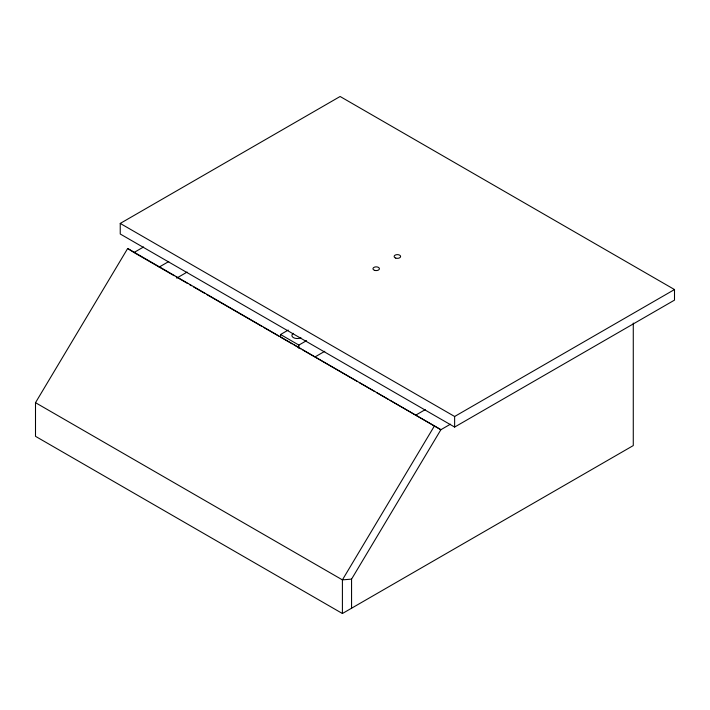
<?xml version="1.0" encoding="UTF-8"?>
<svg xmlns="http://www.w3.org/2000/svg" width="710" height="710" viewBox="0 0 710 710"><rect width="100%" height="100%" fill="white"/><g stroke="black" fill="none" stroke-linecap="round" stroke-linejoin="round"><path stroke-width="1.06" d="M633.276 323.05L633.276 445.578L342.406 613.511L35.5 436.322L35.5 402.685L127.676 248.482L440.883 429.71L450.459 424.181M434.582 425.672L342.406 579.875L342.406 613.511M351.565 608.221L351.565 579.129L440.883 429.71L390.056 400.36M120.238 223.428L340.117 96.489L674.5 289.547L674.5 300.126L454.631 427.065L120.238 234.007L120.238 223.428L454.631 416.486L674.5 289.547M127.676 248.482L133.986 252.52L143.553 246.991M159.173 267.067L168.749 261.537M176.675 278.116L187.138 272.081M280.565 336.62L280.565 334.508L288.233 330.07M280.565 334.508L298.883 345.078L306.56 340.649M315.196 356.828L324.781 351.29M415.696 415.164L425.263 409.635M351.565 579.129L342.406 579.875L35.5 402.685M133.986 252.52L174.261 275.773M176.186 276.882L187.688 283.53M189.614 284.639L191.531 285.739M193.448 286.849L204.959 293.496M206.876 294.606L261.537 326.165M263.454 327.274L278.808 336.132M280.725 337.241L292.227 343.88M294.153 344.989L300.863 348.867M302.779 349.977L357.45 381.536M359.366 382.646L374.711 391.503M376.628 392.612L388.139 399.251M454.631 416.486L454.631 427.065M298.883 345.078L298.883 348.255M300.889 337.64A5.263 3.035 0 0 1 293.452 337.64A5.263 3.035 0 0 1 293.452 333.345M395.754 258.103A3.239 1.873 0 0 0 400.609 256.488A3.239 1.873 0 0 0 395.754 254.863A3.239 1.873 0 0 0 395.754 258.103M374.569 270.341A3.239 1.873 0 0 0 379.424 268.717A3.239 1.873 0 0 0 374.569 267.102A3.239 1.873 0 0 0 374.569 270.341"/></g></svg>
